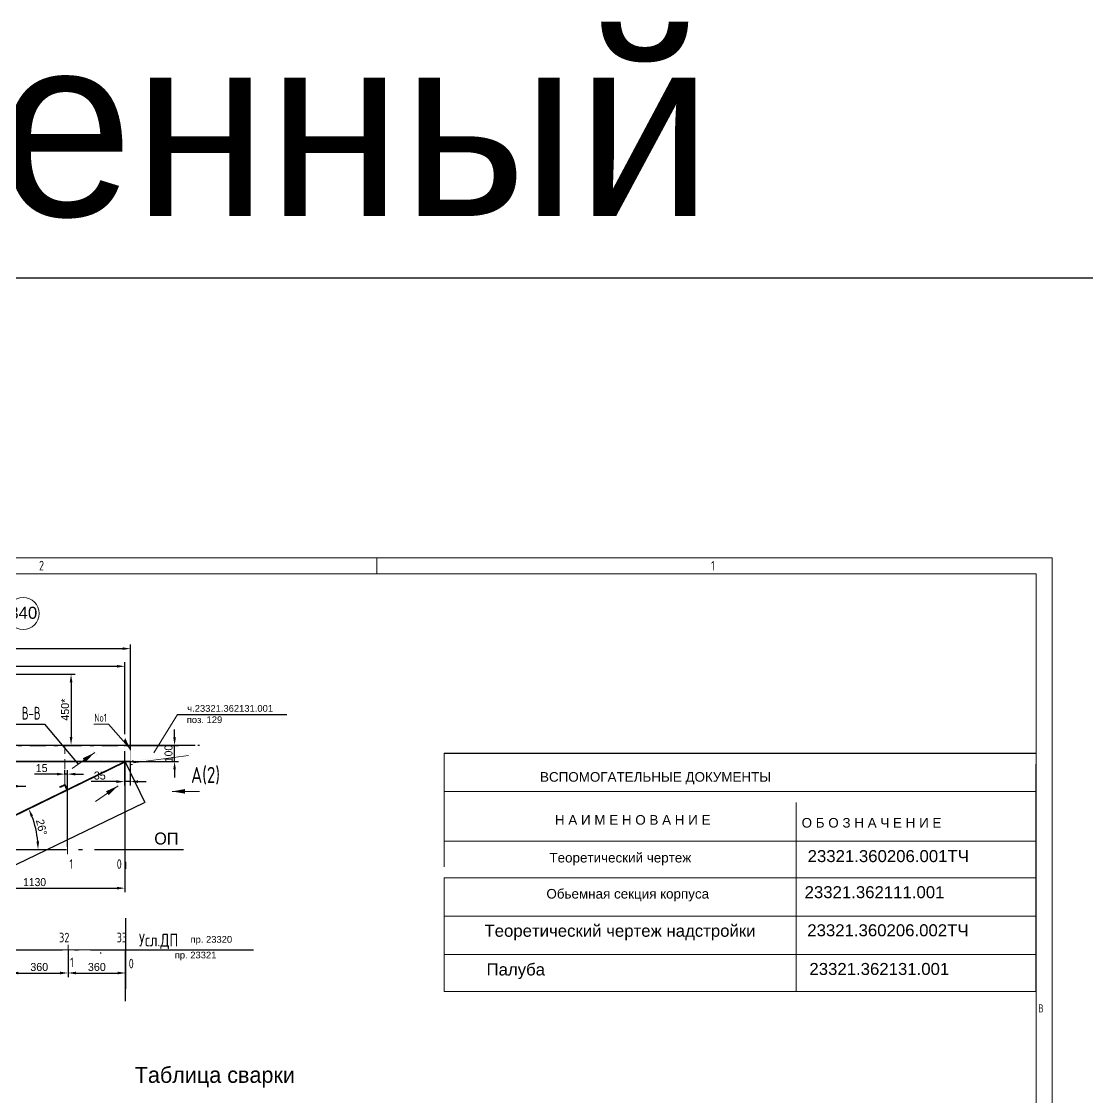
# Model space of a CAD drawing. Header units: millimetres. Extents: x 149544 to 197467, y -3118 to 25363.
# Drawn here: x 161749 to 168411, y 18638 to 25363 of the extents above; entities that cross this region are included whole.
import ezdxf

# ---------------------------------------------------------------- set-up
doc = ezdxf.new("R2010")
doc.units = ezdxf.units.MM
doc.header["$MEASUREMENT"] = 0
for name, pattern in [('DASH2', [1300, 1125, -75, 25, -75]), ('DASH5', [225, 100, -50, 25, -50]), ('K5LT32768', [0]), ('K5LT32769', [0]), ('K5LT32770', [0]), ('K5LT32777', [95.25, 63.5, -31.75]), ('K5LT32778', [0]), ('K5LT32784', [95.25, 63.5, -31.75]), ('K5LT32790', [520, 450, -30, 10, -30]), ('K5LT_THIN', [0])]:
    doc.linetypes.add(name, pattern=pattern)
for name, color, linetype in [('79', 1, 'Continuous'), ('pen_025', 1, 'Continuous'), ('pen_7', 1, 'Continuous')]:
    doc.layers.add(name, color=color, linetype=linetype)
for name, color, linetype, lineweight in [('Default', 7, 'Continuous', 25), ('обстановка', 250, 'Continuous', 18), ('основные', 250, 'Continuous', 20), ('размеры', 250, 'Continuous', 18)]:
    doc.layers.add(name, color=color, linetype=linetype, lineweight=lineweight)
doc.styles.add('Arial', font='arial.ttf')
doc.styles.add('KTEXTSTYLE', font='GOST_AU.SHX', dxfattribs={"width": 0.96, "height": 5})
doc.styles.add('style5', font='arial.ttf', dxfattribs={"height": 3})
doc.dimstyles.new('PB20', dxfattribs={"dimscale": 20, "dimtxt": 2.5, "dimasz": 2.5, "dimexe": 1.25, "dimexo": 0, "dimtad": 1, "dimdec": 0, "dimtxsty": 'Standard', "dimcen": 2.5, "dimclrd": 7, "dimclre": 7, "dimclrt": 4, "dimadec": 0, "dimazin": 0, "dimtfac": 1, "dimtdec": 0, "dimtmove": 0, "dimatfit": 3, "dimfxl": 1.25, "dimarcsym": 0})
doc.dimstyles.new('PB5', dxfattribs={"dimscale": 20, "dimtxt": 2.5, "dimasz": 2.5, "dimexe": 1.25, "dimexo": 0, "dimtad": 1, "dimdec": 0, "dimlfac": 0.25, "dimtxsty": 'Standard', "dimcen": 2.5, "dimclrd": 7, "dimclre": 7, "dimclrt": 4, "dimadec": 0, "dimazin": 0, "dimtfac": 1, "dimtdec": 0, "dimtmove": 0, "dimatfit": 3, "dimfxl": 1.25, "dimarcsym": 0})
doc.dimstyles.new('seatech', dxfattribs={"dimscale": 20, "dimtxt": 2.5, "dimasz": 2.5, "dimexe": 1.25, "dimexo": 0, "dimtad": 1, "dimdec": 0, "dimtxsty": 'Standard', "dimcen": 2.5, "dimclrd": 7, "dimclre": 7, "dimclrt": 4, "dimadec": 0, "dimazin": 0, "dimtfac": 1, "dimtdec": 0, "dimtmove": 0, "dimatfit": 3, "dimfxl": 1.25, "dimarcsym": 0})

# ---------------------------------------------------------------- blocks, each defined once
blk = doc.blocks.new('*D2366')
at = {"color": 7, "lineweight": -2}
for p, q in [((162395.5, 20738.1), (162395.5, 19921.4)), ((161265.5, 19987.4), (161265.5, 19921.4)), ((161315.5, 19946.4), (162345.5, 19946.4))]:
    blk.add_line(p, q, dxfattribs=at)
at = {"color": 7}
for points in [[(161315.5, 19954.7), (161315.5, 19938), (161265.5, 19946.4)], [(162345.5, 19954.7), (162345.5, 19938), (162395.5, 19946.4)]]:
    blk.add_solid(points, dxfattribs=at)
at = {"layer": 'Defpoints', "color": 0}
for p in [(162395.5, 20738.1), (161265.5, 19987.4), (162395.5, 19946.4)]:
    blk.add_point(p, dxfattribs=at)
at = {"color": 4, "insert": (161830.5, 19983.9), "char_height": 50, "attachment_point": 5}
blk.add_mtext('\\H50.0;\\W0.965;\\Q0;\\H50.0;\\W0.965;\\Q0;\\Q0;1130', dxfattribs=at)
blk = doc.blocks.new('*D2374')
at = {"color": 7, "lineweight": -2}
for p, q in [((162705.3, 20888.1), (162705.3, 20938.1)), ((162430.5, 20838.1), (162730.3, 20838.1)), ((162705.3, 20738.1), (162705.3, 20838.1)), ((162430.5, 20738.1), (162730.3, 20738.1)), ((162705.3, 20688.1), (162705.3, 20638.1))]:
    blk.add_line(p, q, dxfattribs=at)
at = {"color": 7}
for points in [[(162697, 20888.1), (162713.7, 20888.1), (162705.3, 20838.1)], [(162697, 20688.1), (162713.7, 20688.1), (162705.3, 20738.1)]]:
    blk.add_solid(points, dxfattribs=at)
at = {"layer": 'Defpoints', "color": 0}
for p in [(162430.5, 20838.1), (162705.3, 20838.1), (162430.5, 20738.1)]:
    blk.add_point(p, dxfattribs=at)
at = {"color": 4, "insert": (162667.8, 20788.1), "char_height": 50, "attachment_point": 5, "rotation": 90}
blk.add_mtext('\\H50.0;\\W0.965;\\Q0;\\H50.0;\\W0.965;\\Q0;\\Q0;100', dxfattribs=at)
blk = doc.blocks.new('*D2378')
at = {"color": 7, "lineweight": -2}
for p, q in [((161610.5, 20583.7), (161468.9, 20583.7)), ((161660.5, 20487.7), (161660.5, 20608.7)), ((161675.5, 20583.7), (161660.5, 20583.7)), ((161675.5, 20205.4), (161675.5, 20608.7)), ((161725.5, 20583.7), (161775.5, 20583.7))]:
    blk.add_line(p, q, dxfattribs=at)
at = {"color": 7}
for points in [[(161610.5, 20592), (161610.5, 20575.3), (161660.5, 20583.7)], [(161725.5, 20592), (161725.5, 20575.3), (161675.5, 20583.7)]]:
    blk.add_solid(points, dxfattribs=at)
at = {"layer": 'Defpoints', "color": 0}
for p in [(161660.5, 20583.7), (161660.5, 20487.7), (161675.5, 20205.4)]:
    blk.add_point(p, dxfattribs=at)
at = {"color": 4, "insert": (161514.7, 20621.2), "char_height": 50, "attachment_point": 5}
blk.add_mtext('15', dxfattribs=at)
blk = doc.blocks.new('*D2379')
at = {"color": 7, "lineweight": -2}
for p, q in [((161970.5, 20659.2), (161828.9, 20659.2)), ((162020.5, 20657.2), (162020.5, 20684.2)), ((162035.5, 20659.2), (162020.5, 20659.2)), ((162035.5, 20205.4), (162035.5, 20684.2)), ((162085.5, 20659.2), (162135.5, 20659.2))]:
    blk.add_line(p, q, dxfattribs=at)
at = {"color": 7}
for points in [[(161970.5, 20667.5), (161970.5, 20650.8), (162020.5, 20659.2)], [(162085.5, 20667.5), (162085.5, 20650.8), (162035.5, 20659.2)]]:
    blk.add_solid(points, dxfattribs=at)
at = {"layer": 'Defpoints', "color": 0}
for p in [(162020.5, 20659.2), (162020.5, 20657.2), (162035.5, 20205.4)]:
    blk.add_point(p, dxfattribs=at)
at = {"color": 4, "insert": (161874.7, 20696.7), "char_height": 50, "attachment_point": 5}
blk.add_mtext('15', dxfattribs=at)
blk = doc.blocks.new('*D2380')
at = {"color": 7, "lineweight": -2}
blk.add_arc((161272.4, 20188.1), 579.8, 4.94251, 21.01086, dxfattribs=at)
at = {"color": 7}
for points in [[(161806, 20392.7), (161821.3, 20399.3), (161793.7, 20441.8)], [(161858.4, 20238.4), (161841.7, 20237.7), (161852.2, 20188.1)]]:
    blk.add_solid(points, dxfattribs=at)
at = {"layer": 'Defpoints', "color": 0}
for p in [(162396.8, 20735.4), (161845.6, 20275.3), (152877.7, 20188.1), (161266.8, 20185.4), (161852.2, 20188.1)]:
    blk.add_point(p, dxfattribs=at)
at = {"color": 4, "insert": (161873.9, 20326.7), "char_height": 50, "attachment_point": 5, "rotation": 282.97669}
blk.add_mtext('26°', dxfattribs=at)
blk = doc.blocks.new('*D2381')
at = {"color": 7, "lineweight": -2}
blk.add_line((152874.6, 20181.8), (152788.8, 20181.8), dxfattribs=at)
blk.add_arc((153333.6, 20181.8), 519.8, 149.06325, 174.48682, dxfattribs=at)
at = {"color": 7}
for points in [[(152880.8, 20453.6), (152894.7, 20444.4), (152915.5, 20490.6)], [(152824.5, 20231.3), (152807.9, 20232.1), (152813.8, 20181.8)]]:
    blk.add_solid(points, dxfattribs=at)
at = {"layer": 'Defpoints', "color": 0}
for p in [(152687.5, 20659), (152859.9, 20395.7), (152874.6, 20181.8), (153323.4, 20189.3), (161849, 20181.8)]:
    blk.add_point(p, dxfattribs=at)
at = {"color": 4, "insert": (152782.3, 20263.2), "char_height": 50, "attachment_point": 5, "rotation": 81.59954}
blk.add_mtext('36°', dxfattribs=at)
blk = doc.blocks.new('*D2425')
at = {"layer": 'Defpoints', "color": 0, "linetype": 'Continuous'}
for p in [(162392.1, 20738.3), (162427.8, 20738.9), (162392.1, 20612.3)]:
    blk.add_point(p, dxfattribs=at)
at = {"layer": 'pen_025', "color": 7, "linetype": 'Continuous', "lineweight": -2}
for p, q in [((162392.1, 20738.3), (162392.1, 20587.3)), ((162427.8, 20738.9), (162427.8, 20587.3)), ((162342.1, 20612.3), (162183.7, 20612.3)), ((162427.8, 20612.3), (162392.1, 20612.3)), ((162477.8, 20612.3), (162527.8, 20612.3))]:
    blk.add_line(p, q, dxfattribs=at)
at = {"layer": 'pen_025', "color": 7, "linetype": 'Continuous'}
for points in [[(162342.1, 20620.6), (162342.1, 20603.9), (162392.1, 20612.3)], [(162477.8, 20620.6), (162477.8, 20603.9), (162427.8, 20612.3)]]:
    blk.add_solid(points, dxfattribs=at)
at = {"layer": 'pen_025', "color": 4, "linetype": 'Continuous', "insert": (162237.9, 20649.8), "char_height": 50, "attachment_point": 5}
blk.add_mtext('35', dxfattribs=at)
blk = doc.blocks.new('*D2426')
at = {"color": 7, "lineweight": -2}
for p, q in [((152565.5, 20910.9), (152565.5, 21358.2)), ((152615.5, 21333.2), (162345.5, 21333.2)), ((162395.5, 20907.9), (162395.5, 21358.2))]:
    blk.add_line(p, q, dxfattribs=at)
at = {"color": 7}
for points in [[(152615.5, 21341.6), (152615.5, 21324.9), (152565.5, 21333.2)], [(162345.5, 21341.6), (162345.5, 21324.9), (162395.5, 21333.2)]]:
    blk.add_solid(points, dxfattribs=at)
at = {"layer": 'Defpoints', "color": 0}
for p in [(162395.5, 21333.2), (152565.5, 20910.9), (162395.5, 20907.9)]:
    blk.add_point(p, dxfattribs=at)
at = {"color": 4, "insert": (157480.5, 21370.7), "char_height": 50, "attachment_point": 5}
blk.add_mtext('9830', dxfattribs=at)
blk = doc.blocks.new('*D2464')
at = {"color": 7, "lineweight": -2}
for p, q in [((161679.5, 19560), (161679.5, 19391.1)), ((162039.5, 19560), (162039.5, 19391.1)), ((161729.5, 19416.1), (161989.5, 19416.1))]:
    blk.add_line(p, q, dxfattribs=at)
at = {"color": 7}
for points in [[(161729.5, 19424.4), (161729.5, 19407.8), (161679.5, 19416.1)], [(161989.5, 19424.4), (161989.5, 19407.8), (162039.5, 19416.1)]]:
    blk.add_solid(points, dxfattribs=at)
at = {"layer": 'Defpoints', "color": 0}
for p in [(161679.5, 19560), (162039.5, 19560), (162039.5, 19416.1)]:
    blk.add_point(p, dxfattribs=at)
at = {"color": 4, "insert": (161859.5, 19453.6), "char_height": 50, "attachment_point": 5}
blk.add_mtext('360', dxfattribs=at)
blk = doc.blocks.new('*D2465')
at = {"color": 7, "lineweight": -2}
for p, q in [((162039.5, 19560), (162039.5, 19391.1)), ((162399.5, 19560), (162399.5, 19391.1)), ((162089.5, 19416.1), (162349.5, 19416.1))]:
    blk.add_line(p, q, dxfattribs=at)
at = {"color": 7}
for points in [[(162089.5, 19424.4), (162089.5, 19407.8), (162039.5, 19416.1)], [(162349.5, 19424.4), (162349.5, 19407.8), (162399.5, 19416.1)]]:
    blk.add_solid(points, dxfattribs=at)
at = {"layer": 'Defpoints', "color": 0}
for p in [(162039.5, 19560), (162399.5, 19560), (162399.5, 19416.1)]:
    blk.add_point(p, dxfattribs=at)
at = {"color": 4, "insert": (162219.5, 19453.6), "char_height": 50, "attachment_point": 5}
blk.add_mtext('360', dxfattribs=at)
blk = doc.blocks.new('*D2431')
at = {"color": 7, "lineweight": -2}
for p, q in [((158215.5, 20807.9), (158215.5, 21468.4)), ((162430.5, 20807.9), (162430.5, 21468.4)), ((158265.5, 21443.4), (162380.5, 21443.4))]:
    blk.add_line(p, q, dxfattribs=at)
at = {"color": 7}
for points in [[(158265.5, 21451.7), (158265.5, 21435.1), (158215.5, 21443.4)], [(162380.5, 21451.7), (162380.5, 21435.1), (162430.5, 21443.4)]]:
    blk.add_solid(points, dxfattribs=at)
at = {"layer": 'Defpoints', "color": 0}
for p in [(162430.5, 21443.4), (158215.5, 20807.9), (162430.5, 20807.9)]:
    blk.add_point(p, dxfattribs=at)
at = {"color": 4, "insert": (160323, 21480.9), "char_height": 50, "attachment_point": 5}
blk.add_mtext('4215', dxfattribs=at)
blk = doc.blocks.new('*D3665')
at = {"color": 7, "lineweight": -2}
for p, q in [((161315.5, 21282.9), (162083.5, 21282.9)), ((162058.5, 21232.9), (162058.5, 20891.1)), ((161315.5, 20841.1), (162083.5, 20841.1))]:
    blk.add_line(p, q, dxfattribs=at)
at = {"color": 7}
for points in [[(162050.2, 21232.9), (162066.9, 21232.9), (162058.5, 21282.9)], [(162050.2, 20891.1), (162066.9, 20891.1), (162058.5, 20841.1)]]:
    blk.add_solid(points, dxfattribs=at)
at = {"layer": 'Defpoints', "color": 0}
for p in [(161315.5, 21282.9), (161315.5, 20841.1), (162058.5, 20841.1)]:
    blk.add_point(p, dxfattribs=at)
at = {"color": 4, "insert": (162021, 21062), "char_height": 50, "attachment_point": 5, "rotation": 90}
blk.add_mtext('450*', dxfattribs=at)
blk = doc.blocks.new('*D3778')
at = {"layer": 'Defpoints', "color": 0}
for p in [(162396.8, 20735.4), (162518.8, 20483.4), (161265.5, 20188.1)]:
    blk.add_point(p, dxfattribs=at)
at = {"layer": 'размеры', "color": 7, "lineweight": -2}
for p, q in [((162396.8, 20735.4), (162519.3, 20482.2)), ((161389.7, 19937.1), (162516.5, 20482.3)), ((161265.5, 20188.1), (161388, 19934.9))]:
    blk.add_line(p, q, dxfattribs=at)
at = {"layer": 'размеры', "color": 7}
for points in [[(162516.7, 20481.9), (162516.4, 20482.6), (162518.8, 20483.4)], [(161389.5, 19937.5), (161389.9, 19936.8), (161387.5, 19936.1)]]:
    blk.add_solid(points, dxfattribs=at)
at = {"layer": 'размеры', "color": 4, "insert": (161952.3, 20211.4), "char_height": 2.5, "attachment_point": 5, "rotation": 25.8166}
blk.add_mtext('1257', dxfattribs=at)

msp = doc.modelspace()

# ---------------------------------------------------------------- hatches: boundary and pattern name
for points in [[(162387.6, 20863.5), (162396.6, 20884.4), (162430.5, 20814.9)], [(162147.9, 20734.4), (162131.3, 20758), (162205.8, 20793.7)], [(162276.4, 20551.7), (162293, 20528.1), (162351.8, 20586.1)], [(162770.9, 20566), (162770.9, 20537.1), (162689.5, 20550.7)]]:
    msp.add_hatch(color=0).paths.add_polyline_path(points)

# ---------------------------------------------------------------- linework, layer by layer
at = {"color": 7, "linetype": 'K5LT32768', "lineweight": 18}
for p, q in [((168190.4, 22010.1), (151370.4, 22010.1)), ((163970.4, 22010.1), (163970.4, 21910.1)), ((162433.4, 20719.8), (162443.3, 20718.5))]:
    msp.add_line(p, q, dxfattribs=at)
at = {"color": 0, "linetype": 'K5LT32768', "lineweight": 18}
for p, q in [((168190.4, 10130.1), (168190.4, 22010.1)), ((162292.9, 20970.7), (162200, 20970.7)), ((162292.4, 20970.7), (162430.5, 20814.9)), ((162206.5, 20794.4), (162065.7, 20695.3)), ((162352.7, 20586.5), (162211.8, 20487.5)), ((162689.5, 20550.7), (162861.7, 20550.8)), ((162039.5, 19528), (162039.5, 19592)), ((162399.5, 19528), (162399.5, 19592))]:
    msp.add_line(p, q, dxfattribs=at)
at = {"color": 1, "linetype": 'K5LT32769', "lineweight": 18, "true_color": 0xff0000}
msp.add_line((168090.4, 21910.1), (151770.4, 21910.1), dxfattribs=at)
at = {"color": 0, "linetype": 'K5LT32769', "lineweight": 18}
msp.add_line((168090.4, 10230.1), (168090.4, 21910.1), dxfattribs=at)
at = {"color": 7}
for p, q in [((162724.3, 21030.8), (163407.1, 21030.8)), ((164391.3, 20790.6), (168090.4, 20790.6)), ((168090.4, 19300.8), (168090.4, 20720.8)), ((162765, 19560), (163199.5, 19560))]:
    msp.add_line(p, q, dxfattribs=at)
at = {"color": 0, "linetype": 'DASH5'}
for p, q in [((161575.5, 20841.1), (162860.5, 20841.1)), ((161575.5, 20838.1), (162585.5, 20838.1))]:
    msp.add_line(p, q, dxfattribs=at)
at = {"color": 0, "linetype": 'K5LT32777', "lineweight": 18}
msp.add_line((162020.5, 20594.5), (162020.5, 20835.7), dxfattribs=at)
at = {"color": 0, "linetype": 'K5LT32784'}
msp.add_line((162395.5, 20738.1), (162395.5, 20838.1), dxfattribs=at)
at = {"color": 0}
for p, q in [((161265.5, 20188.1), (162395.5, 20738.1)), ((161266.8, 20185.4), (162396.8, 20735.4))]:
    msp.add_line(p, q, dxfattribs=at)
at = {"color": 1, "linetype": 'K5LT32770', "lineweight": 18, "true_color": 0xff0000}
msp.add_line((162441.7, 20743.9), (162442.8, 20741.1), dxfattribs=at)
at = {"color": 0, "linetype": 'Continuous'}
msp.add_line((162444.4, 20743.9), (162445.5, 20741.1), dxfattribs=at)
at = {"color": 0, "linetype": 'DASH2'}
for p, q in [((155705.4, 20188.1), (162761, 20188.1)), ((155679.7, 19560), (162765, 19560))]:
    msp.add_line(p, q, dxfattribs=at)
at = {"color": 0, "linetype": 'K5LT32778', "lineweight": 18}
for p, q in [((162035.5, 20158), (162035.5, 20205.4)), ((162039.5, 19529.9), (162039.5, 19577.3))]:
    msp.add_line(p, q, dxfattribs=at)
at = {"color": 0, "linetype": 'K5LT32790', "lineweight": 18}
for p, q in [((155200.6, 19560.2), (162419.5, 19560.2)), ((155430.6, 19560), (162649.5, 19560))]:
    msp.add_line(p, q, dxfattribs=at)
at = {"color": 2}
msp.add_line((162399.5, 19241), (162399.5, 19560), dxfattribs=at)
msp.add_lwpolyline([(149543.6, -3117.8), (187950.5, -3117.8), (187950.5, 23758.3), (149543.6, 23758.3)], close=True, dxfattribs=at)
at = {"color": 0}
for points in [[(161525.7, 20971.5), (161893.3, 20971.5), (162102.8, 20721.4)], [(162035.5, 20562.9), (162032.8, 20561.6), (162018.8, 20590.3), (161990.1, 20576.3), (161988.7, 20579), (162020.2, 20594.4), (162035.5, 20562.9)]]:
    msp.add_lwpolyline(points, dxfattribs=at)
at = {"color": 0, "linetype": 'Continuous'}
for points in [[(162833.2, 20838.1), (158215.5, 20838.1), (158215.5, 20738.1), (162430.5, 20738.1)], [(162430.5, 20738.1), (158215.5, 20738.1), (158215.5, 20188.1)]]:
    msp.add_lwpolyline(points, dxfattribs=at)
at = {"color": 0, "linetype": 'K5LT_THIN', "const_width": 0.18}
for points in [[(162192.8, 20813.9), (162250.8, 20731.4)], [(162366.4, 20567), (162308.4, 20649.6)]]:
    msp.add_lwpolyline(points, dxfattribs=at)
at = {"color": 0, "linetype": 'K5LT32770', "const_width": 0.18}
msp.add_lwpolyline([(162815.8, 20839.5), (162812.8, 20839.5), (162812.8, 20789.5), (162815.8, 20789.5)], close=True, dxfattribs=at)
at = {"color": 0, "linetype": 'K5LT32768', "lineweight": 18}
msp.add_circle((161759.4, 21663), 100, dxfattribs=at)
at = {"color": 0, "linetype": 'Continuous', "invisible_edges": 11}
msp.add_3dface([(162245.4, 19544), (162062.6, 19540), (162245.4, 19539), (162245.4, 19544)], dxfattribs=at)
at = {"layer": '79', "color": 7, "linetype": 'K5LT32769', "lineweight": 18}
for p, q in [((162576.6, 20791.9), (162724.3, 21030.8)), ((162427.8, 20738.1), (162050.6, 20738.1)), ((162449.5, 20730), (162791.9, 20776.5))]:
    msp.add_line(p, q, dxfattribs=at)
at = {"layer": '79', "color": 7, "linetype": 'K5LT32769', "lineweight": 18, "const_width": 0.18}
msp.add_lwpolyline([(162427.8, 20838.1), (162427.8, 20738.1), (162820.4, 20790.4)], dxfattribs=at)
at = {"layer": 'Default', "color": 2}
msp.add_line((162450.3, 20741.1), (162450.8, 20730.2), dxfattribs=at)
at = {"layer": 'Default', "color": 4}
for p, q in [((162399.5, 20110), (162399.5, 20067)), ((162399.5, 19758.9), (162399.5, 19318.2))]:
    msp.add_line(p, q, dxfattribs=at)
at = {"layer": 'обстановка', "linetype": 'ByBlock', "lineweight": 20}
for p, q in [((168090.4, 20550.7), (164391.3, 20550.7)), ((168090.4, 20550.7), (164391.3, 20550.7)), ((168090.4, 20550.7), (164391.3, 20550.7)), ((166590.8, 20480.8), (166590.8, 20240.9)), ((166590.8, 20480.8), (166590.8, 20240.9)), ((166590.8, 20480.8), (166590.8, 20240.9)), ((166376.3, 20240.9), (164391.3, 20240.9)), ((168090.4, 20010.8), (164391.3, 20010.8)), ((168090.4, 20010.8), (164391.3, 20010.8)), ((166376.3, 20010.8), (164391.3, 20010.8)), ((168090.4, 20010.8), (164391.3, 20010.8)), ((168090.4, 20010.8), (164391.3, 20010.8)), ((168090.4, 20010.8), (164391.3, 20010.8)), ((168090.4, 19770.8), (164391.3, 19770.8)), ((168090.4, 19770.8), (164391.3, 19770.8)), ((168090.4, 19770.8), (164391.3, 19770.8)), ((166590.8, 19770.8), (166590.8, 19530.9)), ((166590.8, 19770.8), (166590.8, 19530.9)), ((166590.8, 19770.8), (166590.8, 19530.9)), ((166376.3, 19530.9), (164391.3, 19530.9)), ((168090.4, 19300.8), (164391.3, 19300.8)), ((168090.4, 19300.8), (164391.3, 19300.8)), ((166376.3, 19300.8), (164391.3, 19300.8))]:
    msp.add_line(p, q, dxfattribs=at)
at = {"layer": 'обстановка', "linetype": 'ByBlock', "lineweight": 18}
for p, q in [((168090.4, 20240.9), (164391.3, 20240.9)), ((168090.4, 20240.9), (164391.3, 20240.9)), ((168090.4, 19530.9), (164391.3, 19530.9)), ((168090.4, 19530.9), (164391.3, 19530.9))]:
    msp.add_line(p, q, dxfattribs=at)
at = {"layer": 'основные', "lineweight": 20}
for p, q in [((164391.3, 20790.6), (164391.3, 20080.6)), ((164391.3, 20010.8), (164391.3, 19300.8))]:
    msp.add_line(p, q, dxfattribs=at)
at = {"layer": 'основные'}
for p, q in [((166590.8, 20240.9), (166590.8, 19770.8)), ((166590.8, 19530.9), (166590.8, 19300.8))]:
    msp.add_line(p, q, dxfattribs=at)

# ---------------------------------------------------------------- texts
at = {"style": 'style5'}
msp.add_text('ВСПОМОГАТЕЛЬНЫЕ ДОКУМЕНТЫ', height=59.985, dxfattribs=at).set_placement((164989.5, 20611.7))
at = {"linetype": 'ByBlock', "lineweight": 40, "style": 'style5'}
for s, height, p in [('Н А И М Е Н О В А Н И Е', 59.985, (165082.3, 20343.2)), ('О Б О З Н А Ч Е Н И Е', 59.985, (166624.3, 20325)), ('23321.360206.001ТЧ', 75, (166661.9, 20109.3)), ('Теоретический чертеж', 59.985, (165048.2, 20106.9)), ('Обьемная секция корпуса', 59.985, (165029.3, 19881.4)), ('23321.362111.001', 75, (166643.1, 19883.8)), ('23321.360206.002ТЧ', 75, (166659.8, 19645.7)), ('23321.362131.001', 75, (166672.9, 19403.9))]:
    msp.add_text(s, height=height, dxfattribs=at).set_placement(p)
at = {"color": 1, "linetype": 'ByBlock', "lineweight": 40, "style": 'Arial'}
for s, p in [('Теоретический чертеж надстройки', (164642.1, 19642.7)), ('Палуба', (164655.2, 19400.8))]:
    msp.add_text(s, height=75, dxfattribs=at).set_placement(p)
at = {"color": 5, "style": 'KTEXTSTYLE', "width": 0.965}
for s, p in [('32', (161983.4, 19607.7)), ('33', (162343.4, 19607.8))]:
    msp.add_text(s, height=60, dxfattribs=at).set_placement(p)
at = {"color": 7, "char_height": 2.5, "attachment_point": 1, "style": 'KTEXTSTYLE'}
for s, insert in [('\\H3.5;\\W0.965;\\Q15;\\Q0;\\H60.00;{\\c16711935;2}', (161857.8, 21992.2)), ('\\H3.5;\\W0.965;\\Q15;\\Q0;\\H60.00;{\\c16711935;1}', (166058.9, 21992.3)), ('\\H3.5;\\W0.965;\\Q15;\\Q0;\\H50.00;{\\c16711935;B}', (168103.8, 19220.2))]:
    msp.add_mtext(s, dxfattribs=dict(at, insert=insert))
at = {"color": 0, "char_height": 2.5, "attachment_point": 1, "style": 'KTEXTSTYLE'}
for s, insert in [('{\\H32x;\\W0.765;\\C6;\\c16711935;Прим. В-В}', (161539.4, 21079.8)), ('{\\H20x;\\W0.765;\\C6;\\c16711935;No1}', (162204, 21036.3)), ('{\\H24x;\\W0.965;\\C6;1}', (162048, 20127.1)), ('{\\H24x;\\W0.965;\\C6;0}', (162343.5, 20127.1)), ('\\H3.5;\\W0.965;\\Q15;\\Q0;\\H80.00;{\\c16711935;Усл.ДП}', (162482.3, 19661.7)), ('{\\H24x;\\W0.965;\\C6;1}', (162052.5, 19513.2)), ('{\\H24x;\\W0.965;\\C6;0}', (162418.3, 19505.1))]:
    msp.add_mtext(s, dxfattribs=dict(at, insert=insert))
at = {"color": 0, "insert": (162808.3, 20704), "char_height": 2.5, "attachment_point": 1, "rotation": 0.00017, "style": 'KTEXTSTYLE'}
msp.add_mtext('{\\H40x;\\W0.965;\\C6;A(2)}', dxfattribs=at)
at = {"layer": 'pen_7', "color": 2, "style": 'style5', "width": 0.965}
msp.add_text('Корпус удлиненный', height=1127.233, dxfattribs=at).set_placement((152041.9, 24146.8))
at = {"layer": 'pen_7', "color": 2, "style": 'style5'}
msp.add_text('340', height=75, dxfattribs=at).set_placement((161672.3, 21630))
at = {"layer": 'pen_7', "color": 0, "style": 'style5'}
for s, p in [('ч.23321.362131.001', (162784.5, 21048.8)), ('поз. 129', (162781.4, 20978.1)), ('пр. 23320', (162805, 19605.3)), ('пр. 23321', (162706.6, 19507.4, 0))]:
    msp.add_text(s, height=42, dxfattribs=at).set_placement(p)
at = {"layer": 'pen_7', "color": 0, "style": 'style5', "width": 0.965}
for s, height, p in [('ОП', 75, (162578.4, 20219.1)), ('Таблица сварки', 100, (162456.3, 18729.6))]:
    msp.add_text(s, height=height, dxfattribs=at).set_placement(p)

# ---------------------------------------------------------------- dimensions: what is measured, and where the dimension line sits
at = {"color": 7}
dim = msp.add_linear_dim(base=(162430.5, 21443.4), p1=(158215.5, 20807.9), p2=(162430.5, 20807.9), text='4215', dimstyle='PB5', dxfattribs=at)
dim.commit()
dim.dimension.update_dxf_attribs({"geometry": '*D2431', "text_midpoint": (160323, 21443.4), "dimtype": 160})
dim = msp.add_linear_dim(base=(162395.5, 21333.2), p1=(152565.5, 20910.9), p2=(162395.5, 20907.9), text='9830', dimstyle='PB5', dxfattribs=at)
dim.commit()
dim.dimension.update_dxf_attribs({"geometry": '*D2426', "text_midpoint": (157480.5, 21370.7)})
dim = msp.add_linear_dim(base=(162058.5, 20841.1), p1=(161315.5, 21282.9), p2=(161315.5, 20841.1), angle=90, text='450*', dimstyle='PB5', dxfattribs=at)
dim.commit()
dim.dimension.update_dxf_attribs({"geometry": '*D3665', "text_midpoint": (162021, 21062)})
at = {"color": 0}
dim = msp.add_linear_dim(base=(162705.3, 20838.1), p1=(162430.5, 20738.1), p2=(162430.5, 20838.1), angle=90, text='\\H50.0;\\W0.965;\\Q0;\\H50.0;\\W0.965;\\Q0;\\Q0;100', dimstyle='PB20', dxfattribs=at)
dim.commit()
dim.dimension.update_dxf_attribs({"geometry": '*D2374', "text_midpoint": (162705.3, 20788.1), "dimtype": 160})
dim = msp.add_angular_dim_2l(base=(161845.6, 20275.3), line1=((152877.7, 20188.1), (161852.2, 20188.1)), line2=((161266.8, 20185.4), (162396.8, 20735.4)), dimstyle='PB20', dxfattribs=at)
dim.commit()
dim.dimension.update_dxf_attribs({"geometry": '*D2380', "text_midpoint": (161873.9, 20326.7)})
dim = msp.add_linear_dim(base=(162395.5, 19946.4), p1=(161265.5, 19987.4), p2=(162395.5, 20738.1), text='\\H50.0;\\W0.965;\\Q0;\\H50.0;\\W0.965;\\Q0;\\Q0;1130', dimstyle='PB20', dxfattribs=at)
dim.commit()
dim.dimension.update_dxf_attribs({"geometry": '*D2366', "text_midpoint": (161830.5, 19946.4), "dimtype": 160})
dim = msp.add_linear_dim(base=(162020.5, 20659.2), p1=(162035.5, 20205.4), p2=(162020.5, 20657.2), dimstyle='PB20', dxfattribs=at)
dim.commit()
dim.dimension.update_dxf_attribs({"geometry": '*D2379', "text_midpoint": (161874.7, 20659.2), "dimtype": 160})
dim = msp.add_angular_dim_2l(base=(152859.9, 20395.7), line1=((152874.6, 20181.8), (161849, 20181.8)), line2=((152687.5, 20659), (153323.4, 20189.3)), dimstyle='PB20', dxfattribs=at)
dim.commit()
dim.dimension.update_dxf_attribs({"geometry": '*D2381', "text_midpoint": (152819.4, 20257.7), "dimtype": 162})
for base, p1, p2, picture, middle in [((161660.5, 20583.7), (161675.5, 20205.4), (161660.5, 20487.7), '*D2378', (161514.7, 20621.2)), ((162039.5, 19416.1), (161679.5, 19560), (162039.5, 19560), '*D2464', (161859.5, 19453.6)), ((162399.5, 19416.1), (162039.5, 19560), (162399.5, 19560), '*D2465', (162219.5, 19453.6))]:
    dim = msp.add_linear_dim(base=base, p1=p1, p2=p2, dimstyle='PB20', dxfattribs=at)
    dim.commit()
    dim.dimension.update_dxf_attribs({"geometry": picture, "text_midpoint": middle})
at = {"layer": 'pen_025', "color": 0, "linetype": 'Continuous'}
dim = msp.add_linear_dim(base=(162392.1, 20612.3), p1=(162427.8, 20738.9), p2=(162392.1, 20738.3), text='35', dimstyle='seatech', dxfattribs=at)
dim.commit()
dim.dimension.update_dxf_attribs({"geometry": '*D2425', "text_midpoint": (162237.9, 20649.8)})
at = {"layer": 'размеры'}
dim = msp.add_linear_dim(base=(162518.8, 20483.4), p1=(161265.5, 20188.1), p2=(162396.8, 20735.4), angle=25.8166, dimstyle='PB5', override={"dimscale": 1, "dimlfac": 1, "dimtxsty": 'Standard', "dimsah": 1, "dimtolj": 0}, dxfattribs=at)
dim.commit()
dim.dimension.update_dxf_attribs({"geometry": '*D3778', "text_midpoint": (161952.3, 20211.4)})

doc.saveas('drawing.dxf')
